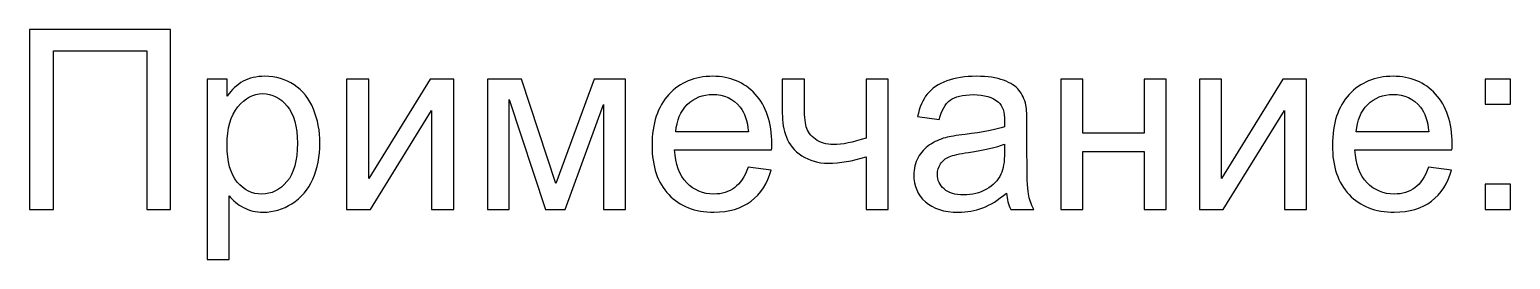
# Model space of a CAD drawing. Header units: centimetres. Extents: x 259 to 610, y 357 to 1252.
# Drawn here: x 290.3 to 311.12, y 1048.31 to 1051.54 of the extents above; entities that cross this region are included whole.
import ezdxf

# ---------------------------------------------------------------- set-up
doc = ezdxf.new("R2010")
doc.units = ezdxf.units.CM
doc.header["$MEASUREMENT"] = 0
doc.layers.add('layer 1', color=7, linetype='Continuous')

msp = doc.modelspace()

# ---------------------------------------------------------------- linework, layer by layer
at = {"layer": 'layer 1', "color": 250}
for points, knots in [([(290.30446, 1051.54258), (290.30446, 1051.54258), (292.28706, 1051.54258), (292.28706, 1051.54258), (292.28706, 1051.54258), (292.28706, 1051.54258), (292.28706, 1049.0167), (292.28706, 1049.0167), (292.28706, 1049.0167), (292.28706, 1049.0167), (291.95192, 1049.0167), (291.95192, 1049.0167), (291.95192, 1049.0167), (291.95192, 1049.0167), (291.95192, 1051.24625), (291.95192, 1051.24625), (291.95192, 1051.24625), (291.95192, 1051.24625), (290.63959, 1051.24625), (290.63959, 1051.24625), (290.63959, 1051.24625), (290.63959, 1051.24625), (290.63959, 1049.0167), (290.63959, 1049.0167), (290.63959, 1049.0167), (290.63959, 1049.0167), (290.30446, 1049.0167), (290.30446, 1049.0167), (290.30446, 1049.0167), (290.30446, 1049.0167), (290.30446, 1051.54258), (290.30446, 1051.54258)], [0, 0, 0, 0, 0.11111111, 0.11111111, 0.11111111, 0.11111111, 0.22222222, 0.22222222, 0.22222222, 0.22222222, 0.33333333, 0.33333333, 0.33333333, 0.33333333, 0.44444444, 0.44444444, 0.44444444, 0.44444444, 0.55555556, 0.55555556, 0.55555556, 0.55555556, 0.66666667, 0.66666667, 0.66666667, 0.66666667, 0.77777778, 0.77777778, 0.77777778, 0.77777778, 1, 1, 1, 1]), ([(292.798, 1048.31467), (292.798, 1048.31467), (292.798, 1050.84761), (292.798, 1050.84761), (292.798, 1050.84761), (292.798, 1050.84761), (293.08022, 1050.84761), (293.08022, 1050.84761), (293.08022, 1050.84761), (293.08022, 1050.84761), (293.08022, 1050.60714), (293.08022, 1050.60714), (293.08022, 1050.60714), (293.14666, 1050.70003), (293.22192, 1050.77), (293.306, 1050.81645), (293.306, 1050.81645), (293.38949, 1050.8629), (293.49121, 1050.88642), (293.61057, 1050.88642), (293.61057, 1050.88642), (293.76696, 1050.88642), (293.90455, 1050.84644), (294.0239, 1050.76589), (294.0239, 1050.76589), (294.14326, 1050.68592), (294.23322, 1050.57245), (294.29437, 1050.42663), (294.29437, 1050.42663), (294.35493, 1050.28023), (294.3855, 1050.1203), (294.3855, 1049.94568), (294.3855, 1049.94568), (294.3855, 1049.7593), (294.35199, 1049.59114), (294.28496, 1049.44121), (294.28496, 1049.44121), (294.21793, 1049.29187), (294.12033, 1049.17721), (293.99215, 1049.09725), (293.99215, 1049.09725), (293.86457, 1049.01788), (293.72992, 1048.97789), (293.58881, 1048.97789), (293.58881, 1048.97789), (293.48533, 1048.97789), (293.39243, 1048.99965), (293.31071, 1049.04316), (293.31071, 1049.04316), (293.22839, 1049.08667), (293.16136, 1049.14135), (293.10845, 1049.20779), (293.10845, 1049.20779), (293.10845, 1049.20779), (293.10845, 1048.31467), (293.10845, 1048.31467), (293.10845, 1048.31467), (293.10845, 1048.31467), (292.798, 1048.31467), (292.798, 1048.31467)], [0, 0, 0, 0, 0.0625, 0.0625, 0.0625, 0.0625, 0.125, 0.125, 0.125, 0.125, 0.1875, 0.1875, 0.1875, 0.1875, 0.25, 0.25, 0.25, 0.25, 0.3125, 0.3125, 0.3125, 0.3125, 0.375, 0.375, 0.375, 0.375, 0.4375, 0.4375, 0.4375, 0.4375, 0.5, 0.5, 0.5, 0.5, 0.5625, 0.5625, 0.5625, 0.5625, 0.625, 0.625, 0.625, 0.625, 0.6875, 0.6875, 0.6875, 0.6875, 0.75, 0.75, 0.75, 0.75, 0.8125, 0.8125, 0.8125, 0.8125, 0.875, 0.875, 0.875, 0.875, 1, 1, 1, 1]), ([(294.76003, 1050.84761), (294.76003, 1050.84761), (295.07048, 1050.84761), (295.07048, 1050.84761), (295.07048, 1050.84761), (295.07048, 1050.84761), (295.07048, 1049.4512), (295.07048, 1049.4512), (295.07048, 1049.4512), (295.07048, 1049.4512), (295.93302, 1050.84761), (295.93302, 1050.84761), (295.93302, 1050.84761), (295.93302, 1050.84761), (296.26639, 1050.84761), (296.26639, 1050.84761), (296.26639, 1050.84761), (296.26639, 1050.84761), (296.26639, 1049.0167), (296.26639, 1049.0167), (296.26639, 1049.0167), (296.26639, 1049.0167), (295.95595, 1049.0167), (295.95595, 1049.0167), (295.95595, 1049.0167), (295.95595, 1049.0167), (295.95595, 1050.40429), (295.95595, 1050.40429), (295.95595, 1050.40429), (295.95595, 1050.40429), (295.09458, 1049.0167), (295.09458, 1049.0167), (295.09458, 1049.0167), (295.09458, 1049.0167), (294.76003, 1049.0167), (294.76003, 1049.0167), (294.76003, 1049.0167), (294.76003, 1049.0167), (294.76003, 1050.84761), (294.76003, 1050.84761)], [0, 0, 0, 0, 0.09090909, 0.09090909, 0.09090909, 0.09090909, 0.18181818, 0.18181818, 0.18181818, 0.18181818, 0.27272727, 0.27272727, 0.27272727, 0.27272727, 0.36363636, 0.36363636, 0.36363636, 0.36363636, 0.45454545, 0.45454545, 0.45454545, 0.45454545, 0.54545455, 0.54545455, 0.54545455, 0.54545455, 0.63636364, 0.63636364, 0.63636364, 0.63636364, 0.72727273, 0.72727273, 0.72727273, 0.72727273, 0.81818182, 0.81818182, 0.81818182, 0.81818182, 1, 1, 1, 1]), ([(296.74147, 1050.84761), (296.74147, 1050.84761), (297.21889, 1050.84761), (297.21889, 1050.84761), (297.21889, 1050.84761), (297.21889, 1050.84761), (297.70278, 1049.38241), (297.70278, 1049.38241), (297.70278, 1049.38241), (297.70278, 1049.38241), (298.23842, 1050.84761), (298.23842, 1050.84761), (298.23842, 1050.84761), (298.23842, 1050.84761), (298.68174, 1050.84761), (298.68174, 1050.84761), (298.68174, 1050.84761), (298.68174, 1050.84761), (298.68174, 1049.0167), (298.68174, 1049.0167), (298.68174, 1049.0167), (298.68174, 1049.0167), (298.3713, 1049.0167), (298.3713, 1049.0167), (298.3713, 1049.0167), (298.3713, 1049.0167), (298.3713, 1050.49072), (298.3713, 1050.49072), (298.3713, 1050.49072), (298.3713, 1050.49072), (297.83214, 1049.0167), (297.83214, 1049.0167), (297.83214, 1049.0167), (297.83214, 1049.0167), (297.55462, 1049.0167), (297.55462, 1049.0167), (297.55462, 1049.0167), (297.55462, 1049.0167), (297.04485, 1050.56128), (297.04485, 1050.56128), (297.04485, 1050.56128), (297.04485, 1050.56128), (297.04485, 1049.0167), (297.04485, 1049.0167), (297.04485, 1049.0167), (297.04485, 1049.0167), (296.74147, 1049.0167), (296.74147, 1049.0167), (296.74147, 1049.0167), (296.74147, 1049.0167), (296.74147, 1050.84761), (296.74147, 1050.84761)], [0, 0, 0, 0, 0.07142857, 0.07142857, 0.07142857, 0.07142857, 0.14285714, 0.14285714, 0.14285714, 0.14285714, 0.21428571, 0.21428571, 0.21428571, 0.21428571, 0.28571429, 0.28571429, 0.28571429, 0.28571429, 0.35714286, 0.35714286, 0.35714286, 0.35714286, 0.42857143, 0.42857143, 0.42857143, 0.42857143, 0.5, 0.5, 0.5, 0.5, 0.57142857, 0.57142857, 0.57142857, 0.57142857, 0.64285714, 0.64285714, 0.64285714, 0.64285714, 0.71428571, 0.71428571, 0.71428571, 0.71428571, 0.78571429, 0.78571429, 0.78571429, 0.78571429, 0.85714286, 0.85714286, 0.85714286, 0.85714286, 1, 1, 1, 1]), ([(300.40505, 1049.60937), (300.40505, 1049.60937), (300.72608, 1049.56703), (300.72608, 1049.56703), (300.72608, 1049.56703), (300.6761, 1049.38065), (300.58262, 1049.23542), (300.44621, 1049.13253), (300.44621, 1049.13253), (300.3098, 1049.02964), (300.13577, 1048.97789), (299.92351, 1048.97789), (299.92351, 1048.97789), (299.65658, 1048.97789), (299.44491, 1049.06021), (299.28851, 1049.22484), (299.28851, 1049.22484), (299.13212, 1049.38888), (299.05392, 1049.61995), (299.05392, 1049.91687), (299.05392, 1049.91687), (299.05392, 1050.22379), (299.1327, 1050.4625), (299.29087, 1050.63183), (299.29087, 1050.63183), (299.44903, 1050.80175), (299.65423, 1050.88642), (299.90646, 1050.88642), (299.90646, 1050.88642), (300.15047, 1050.88642), (300.34978, 1050.80352), (300.50442, 1050.63712), (300.50442, 1050.63712), (300.65905, 1050.47073), (300.73666, 1050.23672), (300.73666, 1049.9351), (300.73666, 1049.9351), (300.73666, 1049.91687), (300.73608, 1049.88924), (300.7349, 1049.85278), (300.7349, 1049.85278), (300.7349, 1049.85278), (299.37142, 1049.85278), (299.37142, 1049.85278), (299.37142, 1049.85278), (299.38318, 1049.65229), (299.43962, 1049.49824), (299.54193, 1049.39182), (299.54193, 1049.39182), (299.64364, 1049.2854), (299.77123, 1049.23189), (299.92351, 1049.23189), (299.92351, 1049.23189), (300.03699, 1049.23189), (300.134, 1049.26188), (300.21397, 1049.32185), (300.21397, 1049.32185), (300.29452, 1049.38182), (300.35802, 1049.47766), (300.40505, 1049.60937)], [0, 0, 0, 0, 0.0625, 0.0625, 0.0625, 0.0625, 0.125, 0.125, 0.125, 0.125, 0.1875, 0.1875, 0.1875, 0.1875, 0.25, 0.25, 0.25, 0.25, 0.3125, 0.3125, 0.3125, 0.3125, 0.375, 0.375, 0.375, 0.375, 0.4375, 0.4375, 0.4375, 0.4375, 0.5, 0.5, 0.5, 0.5, 0.5625, 0.5625, 0.5625, 0.5625, 0.625, 0.625, 0.625, 0.625, 0.6875, 0.6875, 0.6875, 0.6875, 0.75, 0.75, 0.75, 0.75, 0.8125, 0.8125, 0.8125, 0.8125, 0.875, 0.875, 0.875, 0.875, 1, 1, 1, 1]), ([(300.88484, 1050.84761), (300.88484, 1050.84761), (301.19528, 1050.84761), (301.19528, 1050.84761), (301.19528, 1050.84761), (301.19528, 1050.84761), (301.19528, 1050.50189), (301.19528, 1050.50189), (301.19528, 1050.50189), (301.19528, 1050.35255), (301.2041, 1050.24436), (301.22233, 1050.17734), (301.22233, 1050.17734), (301.23997, 1050.11031), (301.28289, 1050.05151), (301.35109, 1050.00154), (301.35109, 1050.00154), (301.41871, 1049.95156), (301.50396, 1049.92686), (301.60685, 1049.92686), (301.60685, 1049.92686), (301.72445, 1049.92686), (301.87614, 1049.95803), (302.06311, 1050.01976), (302.06311, 1050.01976), (302.06311, 1050.01976), (302.06311, 1050.84761), (302.06311, 1050.84761), (302.06311, 1050.84761), (302.06311, 1050.84761), (302.37356, 1050.84761), (302.37356, 1050.84761), (302.37356, 1050.84761), (302.37356, 1050.84761), (302.37356, 1049.0167), (302.37356, 1049.0167), (302.37356, 1049.0167), (302.37356, 1049.0167), (302.06311, 1049.0167), (302.06311, 1049.0167), (302.06311, 1049.0167), (302.06311, 1049.0167), (302.06311, 1049.75577), (302.06311, 1049.75577), (302.06311, 1049.75577), (301.87202, 1049.6958), (301.69328, 1049.66581), (301.52748, 1049.66581), (301.52748, 1049.66581), (301.38813, 1049.66581), (301.26525, 1049.70109), (301.15883, 1049.77164), (301.15883, 1049.77164), (301.05241, 1049.8422), (300.98009, 1049.92863), (300.94187, 1050.03093), (300.94187, 1050.03093), (300.90365, 1050.13324), (300.88484, 1050.24554), (300.88484, 1050.36842), (300.88484, 1050.36842), (300.88484, 1050.36842), (300.88484, 1050.84761), (300.88484, 1050.84761)], [0, 0, 0, 0, 0.05882353, 0.05882353, 0.05882353, 0.05882353, 0.11764706, 0.11764706, 0.11764706, 0.11764706, 0.17647059, 0.17647059, 0.17647059, 0.17647059, 0.23529412, 0.23529412, 0.23529412, 0.23529412, 0.29411765, 0.29411765, 0.29411765, 0.29411765, 0.35294118, 0.35294118, 0.35294118, 0.35294118, 0.41176471, 0.41176471, 0.41176471, 0.41176471, 0.47058824, 0.47058824, 0.47058824, 0.47058824, 0.52941176, 0.52941176, 0.52941176, 0.52941176, 0.58823529, 0.58823529, 0.58823529, 0.58823529, 0.64705882, 0.64705882, 0.64705882, 0.64705882, 0.70588235, 0.70588235, 0.70588235, 0.70588235, 0.76470588, 0.76470588, 0.76470588, 0.76470588, 0.82352941, 0.82352941, 0.82352941, 0.82352941, 0.88235294, 0.88235294, 0.88235294, 0.88235294, 1, 1, 1, 1]), ([(304.03514, 1049.24601), (303.9199, 1049.14782), (303.80877, 1049.07902), (303.70235, 1049.03845), (303.70235, 1049.03845), (303.59593, 1048.99789), (303.48186, 1048.97789), (303.35957, 1048.97789), (303.35957, 1048.97789), (303.15849, 1048.97789), (303.00385, 1049.0267), (302.89567, 1049.12488), (302.89567, 1049.12488), (302.78748, 1049.22249), (302.73339, 1049.34772), (302.73339, 1049.5), (302.73339, 1049.5), (302.73339, 1049.58937), (302.75397, 1049.6711), (302.79454, 1049.74518), (302.79454, 1049.74518), (302.8357, 1049.81927), (302.8892, 1049.87806), (302.95505, 1049.92275), (302.95505, 1049.92275), (303.02149, 1049.96743), (303.09557, 1050.00154), (303.17848, 1050.02447), (303.17848, 1050.02447), (303.23962, 1050.04034), (303.33193, 1050.05563), (303.45482, 1050.07092), (303.45482, 1050.07092), (303.70529, 1050.10031), (303.8905, 1050.13618), (304.00868, 1050.17734), (304.00868, 1050.17734), (304.00985, 1050.21967), (304.01044, 1050.24672), (304.01044, 1050.25789), (304.01044, 1050.25789), (304.01044, 1050.38371), (303.98104, 1050.47249), (303.92225, 1050.52423), (303.92225, 1050.52423), (303.84287, 1050.5942), (303.72469, 1050.62889), (303.5683, 1050.62889), (303.5683, 1050.62889), (303.42189, 1050.62889), (303.31371, 1050.60302), (303.24433, 1050.55187), (303.24433, 1050.55187), (303.17436, 1050.50072), (303.12321, 1050.41017), (303.08969, 1050.27964), (303.08969, 1050.27964), (303.08969, 1050.27964), (302.78631, 1050.32197), (302.78631, 1050.32197), (302.78631, 1050.32197), (302.81394, 1050.45191), (302.85921, 1050.55716), (302.92271, 1050.63712), (302.92271, 1050.63712), (302.98621, 1050.71709), (303.07794, 1050.77823), (303.19788, 1050.82174), (303.19788, 1050.82174), (303.31724, 1050.86466), (303.45658, 1050.88642), (303.61416, 1050.88642), (303.61416, 1050.88642), (303.77055, 1050.88642), (303.89814, 1050.86819), (303.99633, 1050.83115), (303.99633, 1050.83115), (304.09393, 1050.79411), (304.16625, 1050.74825), (304.21211, 1050.69239), (304.21211, 1050.69239), (304.25797, 1050.63653), (304.29031, 1050.56598), (304.30913, 1050.48072), (304.30913, 1050.48072), (304.31912, 1050.42781), (304.32441, 1050.33256), (304.32441, 1050.19556), (304.32441, 1050.19556), (304.32441, 1050.19556), (304.32441, 1049.78399), (304.32441, 1049.78399), (304.32441, 1049.78399), (304.32441, 1049.49648), (304.33088, 1049.3148), (304.34382, 1049.23777), (304.34382, 1049.23777), (304.35616, 1049.16075), (304.38203, 1049.08726), (304.41966, 1049.0167), (304.41966, 1049.0167), (304.41966, 1049.0167), (304.09511, 1049.0167), (304.09511, 1049.0167), (304.09511, 1049.0167), (304.06395, 1049.08196), (304.04396, 1049.1584), (304.03514, 1049.24601)], [0, 0, 0, 0, 0.03571429, 0.03571429, 0.03571429, 0.03571429, 0.07142857, 0.07142857, 0.07142857, 0.07142857, 0.10714286, 0.10714286, 0.10714286, 0.10714286, 0.14285714, 0.14285714, 0.14285714, 0.14285714, 0.17857143, 0.17857143, 0.17857143, 0.17857143, 0.21428571, 0.21428571, 0.21428571, 0.21428571, 0.25, 0.25, 0.25, 0.25, 0.28571429, 0.28571429, 0.28571429, 0.28571429, 0.32142857, 0.32142857, 0.32142857, 0.32142857, 0.35714286, 0.35714286, 0.35714286, 0.35714286, 0.39285714, 0.39285714, 0.39285714, 0.39285714, 0.42857143, 0.42857143, 0.42857143, 0.42857143, 0.46428571, 0.46428571, 0.46428571, 0.46428571, 0.5, 0.5, 0.5, 0.5, 0.53571429, 0.53571429, 0.53571429, 0.53571429, 0.57142857, 0.57142857, 0.57142857, 0.57142857, 0.60714286, 0.60714286, 0.60714286, 0.60714286, 0.64285714, 0.64285714, 0.64285714, 0.64285714, 0.67857143, 0.67857143, 0.67857143, 0.67857143, 0.71428571, 0.71428571, 0.71428571, 0.71428571, 0.75, 0.75, 0.75, 0.75, 0.78571429, 0.78571429, 0.78571429, 0.78571429, 0.82142857, 0.82142857, 0.82142857, 0.82142857, 0.85714286, 0.85714286, 0.85714286, 0.85714286, 0.89285714, 0.89285714, 0.89285714, 0.89285714, 0.92857143, 0.92857143, 0.92857143, 0.92857143, 1, 1, 1, 1]), ([(304.80125, 1050.84761), (304.80125, 1050.84761), (305.1117, 1050.84761), (305.1117, 1050.84761), (305.1117, 1050.84761), (305.1117, 1050.84761), (305.1117, 1050.08561), (305.1117, 1050.08561), (305.1117, 1050.08561), (305.1117, 1050.08561), (305.97247, 1050.08561), (305.97247, 1050.08561), (305.97247, 1050.08561), (305.97247, 1050.08561), (305.97247, 1050.84761), (305.97247, 1050.84761), (305.97247, 1050.84761), (305.97247, 1050.84761), (306.28292, 1050.84761), (306.28292, 1050.84761), (306.28292, 1050.84761), (306.28292, 1050.84761), (306.28292, 1049.0167), (306.28292, 1049.0167), (306.28292, 1049.0167), (306.28292, 1049.0167), (305.97247, 1049.0167), (305.97247, 1049.0167), (305.97247, 1049.0167), (305.97247, 1049.0167), (305.97247, 1049.82809), (305.97247, 1049.82809), (305.97247, 1049.82809), (305.97247, 1049.82809), (305.1117, 1049.82809), (305.1117, 1049.82809), (305.1117, 1049.82809), (305.1117, 1049.82809), (305.1117, 1049.0167), (305.1117, 1049.0167), (305.1117, 1049.0167), (305.1117, 1049.0167), (304.80125, 1049.0167), (304.80125, 1049.0167), (304.80125, 1049.0167), (304.80125, 1049.0167), (304.80125, 1050.84761), (304.80125, 1050.84761)], [0, 0, 0, 0, 0.07692308, 0.07692308, 0.07692308, 0.07692308, 0.15384615, 0.15384615, 0.15384615, 0.15384615, 0.23076923, 0.23076923, 0.23076923, 0.23076923, 0.30769231, 0.30769231, 0.30769231, 0.30769231, 0.38461538, 0.38461538, 0.38461538, 0.38461538, 0.46153846, 0.46153846, 0.46153846, 0.46153846, 0.53846154, 0.53846154, 0.53846154, 0.53846154, 0.61538462, 0.61538462, 0.61538462, 0.61538462, 0.69230769, 0.69230769, 0.69230769, 0.69230769, 0.76923077, 0.76923077, 0.76923077, 0.76923077, 0.84615385, 0.84615385, 0.84615385, 0.84615385, 1, 1, 1, 1]), ([(306.74917, 1050.84761), (306.74917, 1050.84761), (307.05962, 1050.84761), (307.05962, 1050.84761), (307.05962, 1050.84761), (307.05962, 1050.84761), (307.05962, 1049.4512), (307.05962, 1049.4512), (307.05962, 1049.4512), (307.05962, 1049.4512), (307.92216, 1050.84761), (307.92216, 1050.84761), (307.92216, 1050.84761), (307.92216, 1050.84761), (308.25553, 1050.84761), (308.25553, 1050.84761), (308.25553, 1050.84761), (308.25553, 1050.84761), (308.25553, 1049.0167), (308.25553, 1049.0167), (308.25553, 1049.0167), (308.25553, 1049.0167), (307.94509, 1049.0167), (307.94509, 1049.0167), (307.94509, 1049.0167), (307.94509, 1049.0167), (307.94509, 1050.40429), (307.94509, 1050.40429), (307.94509, 1050.40429), (307.94509, 1050.40429), (307.08372, 1049.0167), (307.08372, 1049.0167), (307.08372, 1049.0167), (307.08372, 1049.0167), (306.74917, 1049.0167), (306.74917, 1049.0167), (306.74917, 1049.0167), (306.74917, 1049.0167), (306.74917, 1050.84761), (306.74917, 1050.84761)], [0, 0, 0, 0, 0.09090909, 0.09090909, 0.09090909, 0.09090909, 0.18181818, 0.18181818, 0.18181818, 0.18181818, 0.27272727, 0.27272727, 0.27272727, 0.27272727, 0.36363636, 0.36363636, 0.36363636, 0.36363636, 0.45454545, 0.45454545, 0.45454545, 0.45454545, 0.54545455, 0.54545455, 0.54545455, 0.54545455, 0.63636364, 0.63636364, 0.63636364, 0.63636364, 0.72727273, 0.72727273, 0.72727273, 0.72727273, 0.81818182, 0.81818182, 0.81818182, 0.81818182, 1, 1, 1, 1]), ([(309.96885, 1049.60937), (309.96885, 1049.60937), (310.28988, 1049.56703), (310.28988, 1049.56703), (310.28988, 1049.56703), (310.2399, 1049.38065), (310.14642, 1049.23542), (310.01001, 1049.13253), (310.01001, 1049.13253), (309.8736, 1049.02964), (309.69957, 1048.97789), (309.48731, 1048.97789), (309.48731, 1048.97789), (309.22038, 1048.97789), (309.00871, 1049.06021), (308.85231, 1049.22484), (308.85231, 1049.22484), (308.69592, 1049.38888), (308.61772, 1049.61995), (308.61772, 1049.91687), (308.61772, 1049.91687), (308.61772, 1050.22379), (308.6965, 1050.4625), (308.85467, 1050.63183), (308.85467, 1050.63183), (309.01283, 1050.80175), (309.21803, 1050.88642), (309.47026, 1050.88642), (309.47026, 1050.88642), (309.71427, 1050.88642), (309.91358, 1050.80352), (310.06822, 1050.63712), (310.06822, 1050.63712), (310.22285, 1050.47073), (310.30046, 1050.23672), (310.30046, 1049.9351), (310.30046, 1049.9351), (310.30046, 1049.91687), (310.29988, 1049.88924), (310.2987, 1049.85278), (310.2987, 1049.85278), (310.2987, 1049.85278), (308.93522, 1049.85278), (308.93522, 1049.85278), (308.93522, 1049.85278), (308.94698, 1049.65229), (309.00342, 1049.49824), (309.10573, 1049.39182), (309.10573, 1049.39182), (309.20744, 1049.2854), (309.33503, 1049.23189), (309.48731, 1049.23189), (309.48731, 1049.23189), (309.60079, 1049.23189), (309.6978, 1049.26188), (309.77777, 1049.32185), (309.77777, 1049.32185), (309.85832, 1049.38182), (309.92182, 1049.47766), (309.96885, 1049.60937)], [0, 0, 0, 0, 0.0625, 0.0625, 0.0625, 0.0625, 0.125, 0.125, 0.125, 0.125, 0.1875, 0.1875, 0.1875, 0.1875, 0.25, 0.25, 0.25, 0.25, 0.3125, 0.3125, 0.3125, 0.3125, 0.375, 0.375, 0.375, 0.375, 0.4375, 0.4375, 0.4375, 0.4375, 0.5, 0.5, 0.5, 0.5, 0.5625, 0.5625, 0.5625, 0.5625, 0.625, 0.625, 0.625, 0.625, 0.6875, 0.6875, 0.6875, 0.6875, 0.75, 0.75, 0.75, 0.75, 0.8125, 0.8125, 0.8125, 0.8125, 0.875, 0.875, 0.875, 0.875, 1, 1, 1, 1]), ([(310.76672, 1050.49484), (310.76672, 1050.49484), (310.76672, 1050.84761), (310.76672, 1050.84761), (310.76672, 1050.84761), (310.76672, 1050.84761), (311.1195, 1050.84761), (311.1195, 1050.84761), (311.1195, 1050.84761), (311.1195, 1050.84761), (311.1195, 1050.49484), (311.1195, 1050.49484), (311.1195, 1050.49484), (311.1195, 1050.49484), (310.76672, 1050.49484), (310.76672, 1050.49484)], [0, 0, 0, 0, 0.2, 0.2, 0.2, 0.2, 0.4, 0.4, 0.4, 0.4, 0.6, 0.6, 0.6, 0.6, 1, 1, 1, 1]), ([(293.08022, 1049.92099), (293.08022, 1049.68639), (293.12785, 1049.51294), (293.22251, 1049.40064), (293.22251, 1049.40064), (293.31776, 1049.28834), (293.433, 1049.23189), (293.56823, 1049.23189), (293.56823, 1049.23189), (293.70582, 1049.23189), (293.82341, 1049.2901), (293.92101, 1049.40652), (293.92101, 1049.40652), (294.0192, 1049.52293), (294.068, 1049.70285), (294.068, 1049.94686), (294.068, 1049.94686), (294.068, 1050.17969), (294.02038, 1050.35372), (293.92454, 1050.46955), (293.92454, 1050.46955), (293.8287, 1050.58538), (293.71464, 1050.643), (293.58176, 1050.643), (293.58176, 1050.643), (293.45005, 1050.643), (293.33364, 1050.58127), (293.23251, 1050.45838), (293.23251, 1050.45838), (293.13079, 1050.33491), (293.08022, 1050.15617), (293.08022, 1049.92099)], [0, 0, 0, 0, 0.11111111, 0.11111111, 0.11111111, 0.11111111, 0.22222222, 0.22222222, 0.22222222, 0.22222222, 0.33333333, 0.33333333, 0.33333333, 0.33333333, 0.44444444, 0.44444444, 0.44444444, 0.44444444, 0.55555556, 0.55555556, 0.55555556, 0.55555556, 0.66666667, 0.66666667, 0.66666667, 0.66666667, 0.77777778, 0.77777778, 0.77777778, 0.77777778, 1, 1, 1, 1]), ([(299.38906, 1050.10678), (299.38906, 1050.10678), (300.40858, 1050.10678), (300.40858, 1050.10678), (300.40858, 1050.10678), (300.39506, 1050.26083), (300.35566, 1050.37607), (300.29158, 1050.45309), (300.29158, 1050.45309), (300.19339, 1050.57245), (300.06521, 1050.63242), (299.90823, 1050.63242), (299.90823, 1050.63242), (299.76594, 1050.63242), (299.64658, 1050.58479), (299.54957, 1050.48954), (299.54957, 1050.48954), (299.45314, 1050.39429), (299.39964, 1050.26671), (299.38906, 1050.10678)], [0, 0, 0, 0, 0.16666667, 0.16666667, 0.16666667, 0.16666667, 0.33333333, 0.33333333, 0.33333333, 0.33333333, 0.5, 0.5, 0.5, 0.5, 0.66666667, 0.66666667, 0.66666667, 0.66666667, 1, 1, 1, 1]), ([(308.95286, 1050.10678), (308.95286, 1050.10678), (309.97238, 1050.10678), (309.97238, 1050.10678), (309.97238, 1050.10678), (309.95886, 1050.26083), (309.91946, 1050.37607), (309.85538, 1050.45309), (309.85538, 1050.45309), (309.75719, 1050.57245), (309.62901, 1050.63242), (309.47203, 1050.63242), (309.47203, 1050.63242), (309.32974, 1050.63242), (309.21038, 1050.58479), (309.11337, 1050.48954), (309.11337, 1050.48954), (309.01694, 1050.39429), (308.96344, 1050.26671), (308.95286, 1050.10678)], [0, 0, 0, 0, 0.16666667, 0.16666667, 0.16666667, 0.16666667, 0.33333333, 0.33333333, 0.33333333, 0.33333333, 0.5, 0.5, 0.5, 0.5, 0.66666667, 0.66666667, 0.66666667, 0.66666667, 1, 1, 1, 1]), ([(304.01044, 1049.93392), (303.89755, 1049.88806), (303.72822, 1049.84925), (303.50244, 1049.8175), (303.50244, 1049.8175), (303.37427, 1049.79928), (303.28372, 1049.7787), (303.23081, 1049.75577), (303.23081, 1049.75577), (303.17789, 1049.73284), (303.13732, 1049.69932), (303.10851, 1049.65581), (303.10851, 1049.65581), (303.0797, 1049.61172), (303.065, 1049.56292), (303.065, 1049.50882), (303.065, 1049.50882), (303.065, 1049.4271), (303.09616, 1049.35831), (303.15907, 1049.30363), (303.15907, 1049.30363), (303.22199, 1049.24894), (303.31371, 1049.22131), (303.43424, 1049.22131), (303.43424, 1049.22131), (303.5536, 1049.22131), (303.66002, 1049.24718), (303.7535, 1049.29951), (303.7535, 1049.29951), (303.8464, 1049.35125), (303.91519, 1049.42239), (303.9587, 1049.51235), (303.9587, 1049.51235), (303.99222, 1049.58232), (304.00868, 1049.68521), (304.00868, 1049.82103), (304.00868, 1049.82103), (304.00868, 1049.82103), (304.01044, 1049.93392), (304.01044, 1049.93392)], [0, 0, 0, 0, 0.09090909, 0.09090909, 0.09090909, 0.09090909, 0.18181818, 0.18181818, 0.18181818, 0.18181818, 0.27272727, 0.27272727, 0.27272727, 0.27272727, 0.36363636, 0.36363636, 0.36363636, 0.36363636, 0.45454545, 0.45454545, 0.45454545, 0.45454545, 0.54545455, 0.54545455, 0.54545455, 0.54545455, 0.63636364, 0.63636364, 0.63636364, 0.63636364, 0.72727273, 0.72727273, 0.72727273, 0.72727273, 0.81818182, 0.81818182, 0.81818182, 0.81818182, 1, 1, 1, 1]), ([(310.76672, 1049.0167), (310.76672, 1049.0167), (310.76672, 1049.36948), (310.76672, 1049.36948), (310.76672, 1049.36948), (310.76672, 1049.36948), (311.1195, 1049.36948), (311.1195, 1049.36948), (311.1195, 1049.36948), (311.1195, 1049.36948), (311.1195, 1049.0167), (311.1195, 1049.0167), (311.1195, 1049.0167), (311.1195, 1049.0167), (310.76672, 1049.0167), (310.76672, 1049.0167)], [0, 0, 0, 0, 0.2, 0.2, 0.2, 0.2, 0.4, 0.4, 0.4, 0.4, 0.6, 0.6, 0.6, 0.6, 1, 1, 1, 1])]:
    msp.add_open_spline(points, degree=3, knots=knots, dxfattribs=at)

doc.saveas('drawing.dxf')
